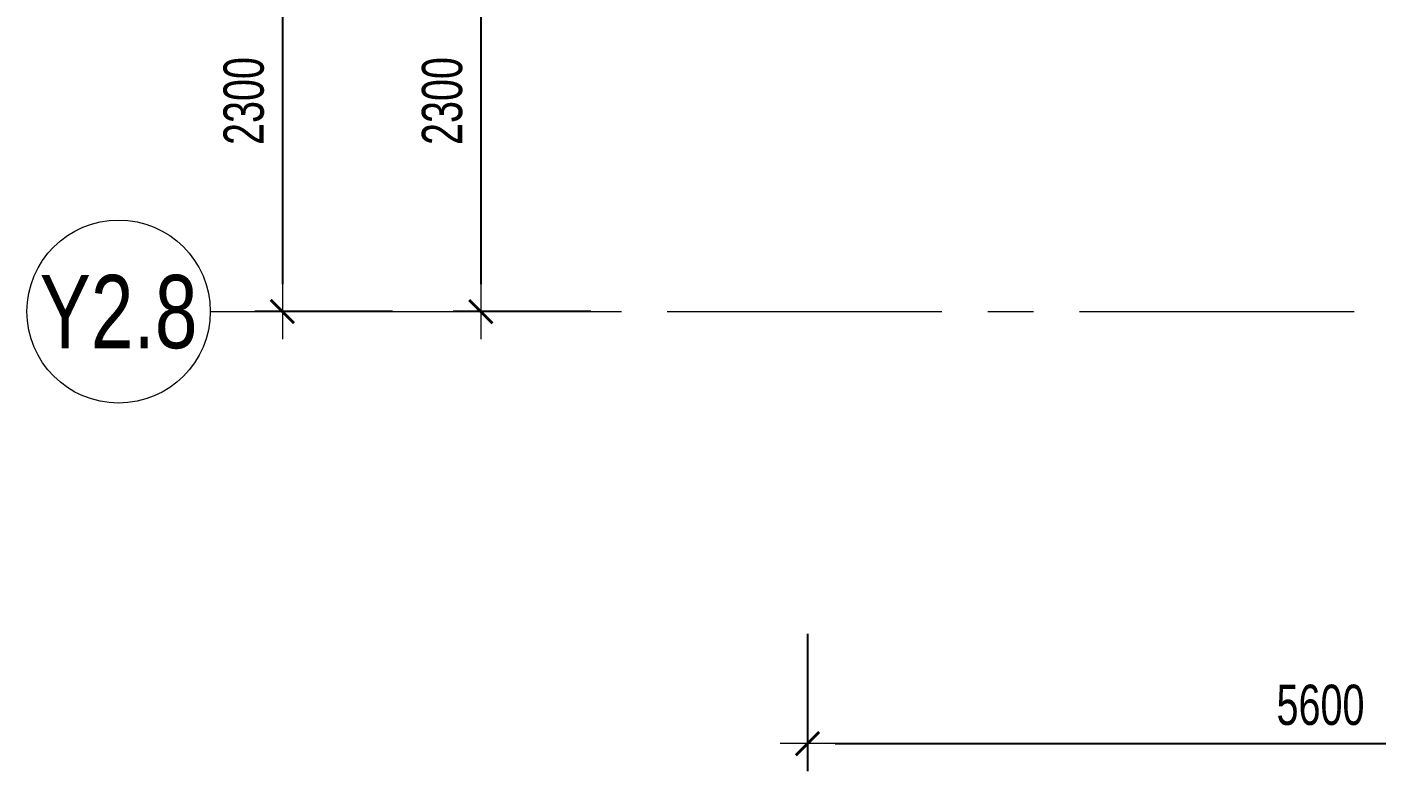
# Model space of a CAD drawing. Header units: millimetres. Extents: x -172050 to 1089997, y 452920 to 1051687.
# Drawn here: x 581553 to 588922, y 484509 to 488574 of the extents above; entities that cross this region are included whole.
import ezdxf
from ezdxf.enums import TextEntityAlignment as Align

# ---------------------------------------------------------------- set-up
doc = ezdxf.new("R2010")
doc.units = ezdxf.units.MM
doc.header["$MEASUREMENT"] = 0
doc.linetypes.add('CENTER2', pattern=[1.125, 0.75, -0.125, 0.125, -0.125])
doc.linetypes.add('POD_Grid$0$CENTER2', pattern=[1.125, 0.75, -0.125, 0.125, -0.125])
doc.layers.get('Defpoints').update_dxf_attribs({"color": 151, "lineweight": 9})
for name, color, linetype, lineweight in [('NDC_S_AXIS', 5, 'CENTER2', 13), ('NDC_S_DIM', 1, 'Continuous', 15), ('NDC_S_HATCH MATERIAL', 8, 'Continuous', 13), ('NDC_S_SLAB', 2, 'Continuous', 20), ('NDC_S_SYMBOL', 1, 'Continuous', 15), ('NDC_S_TEXT SYMBOL', 7, 'Continuous', 20), ('POD_Grid$0$NDC_S_AXIS', 5, 'POD_Grid$0$CENTER2', 13), ('Ramp wall 2.1(B1)$0$NDC_S_WALL', 6, 'Continuous', 35)]:
    doc.layers.add(name, color=color, linetype=linetype, lineweight=lineweight)
doc.styles.add('NDC_ANNO', font='', dxfattribs={"width": 0.8})
doc.styles.add('NDC_DIM', font='', dxfattribs={"width": 0.75})
doc.styles.get('NDC_ANNO').set_extended_font_data('Dotum')
doc.styles.get('NDC_DIM').set_extended_font_data('Dotum')
doc.dimstyles.new('NDC_dim_100', dxfattribs={"dimscale": 100, "dimtxt": 2.2, "dimasz": 1.5, "dimexe": 1.5, "dimexo": 2.5, "dimgap": 1, "dimtad": 1, "dimdec": 0, "dimzin": 0, "dimdsep": 46, "dimtxsty": 'NDC_DIM', "dimblk": 'DIMMARK', "dimcen": 0.09, "dimdle": 1.2, "dimclrd": 1, "dimclre": 1, "dimclrt": 3, "dimadec": 0, "dimazin": 0, "dimtfac": 1, "dimtdec": 0, "dimtix": 1, "dimtofl": 0, "dimtmove": 0, "dimatfit": 3, "dimfxl": 6, "dimfxlon": 1, "dimtolj": 1, "dimtzin": 0, "dimarcsym": 0})

# ---------------------------------------------------------------- blocks, each defined once
blk = doc.blocks.new('DIMMARK')
at = {"layer": 'NDC_S_DIM', "color": 1}
blk.add_line((-1.5, 0), (1, 0), dxfattribs=at)
at = {"layer": 'NDC_S_DIM', "color": 2, "const_width": 0.1}
blk.add_lwpolyline([(-0.4242640687119285, -0.4242640687119285), (0.4242640687119285, 0.4242640687119285)], dxfattribs=at)
blk = doc.blocks.new('*D597')
at = {"layer": 'Defpoints', "color": 0, "transparency": 16777216}
for p in [(585951.7046852221, 489319.0185510874), (584030.4544068065, 487019.0185510874), (587933.060147831, 487019.0185510874)]:
    blk.add_point(p, dxfattribs=at)
at = {"layer": 'NDC_S_DIM', "color": 1, "lineweight": -2, "transparency": 16777216}
for p, q in [((584630.4544068065, 489319.0185510874), (583880.4544068065, 489319.0185510874)), ((584030.4544068065, 489169.0185510874), (584030.4544068065, 487169.0185510874)), ((584630.4544068065, 487019.0185510874), (583880.4544068065, 487019.0185510874))]:
    blk.add_line(p, q, dxfattribs=at)
at = {"layer": 'NDC_S_DIM', "color": 1, "lineweight": -2, "transparency": 16777216, "xscale": 150, "yscale": 150, "zscale": 150}
for p, rotation in [((584030.4544068065, 489319.0185510874), 90), ((584030.4544068065, 487019.0185510874), 270)]:
    blk.add_blockref('DIMMARK', p, dxfattribs=dict(at, rotation=rotation))
at = {"layer": 'NDC_S_DIM', "color": 3, "transparency": 16777216, "insert": (583820.3051530751, 488169.0185510871), "char_height": 220, "attachment_point": 5, "rotation": 90, "style": 'NDC_DIM'}
blk.add_mtext('\\A1;2300', dxfattribs=at)
blk = doc.blocks.new('*D601')
at = {"layer": 'Defpoints', "color": 0, "transparency": 16777216}
for p in [(585585.3993903061, 489319.0185510874), (582947.5575300823, 487019.0185510873), (585585.3993903061, 487019.0185510873)]:
    blk.add_point(p, dxfattribs=at)
at = {"layer": 'NDC_S_DIM', "color": 1, "lineweight": -2, "transparency": 16777216}
for p, q in [((583547.5575300823, 489319.0185510874), (582797.5575300823, 489319.0185510874)), ((582947.5575300823, 489169.0185510874), (582947.5575300823, 487169.0185510873)), ((583547.5575300823, 487019.0185510873), (582797.5575300823, 487019.0185510873))]:
    blk.add_line(p, q, dxfattribs=at)
at = {"layer": 'NDC_S_DIM', "color": 1, "lineweight": -2, "transparency": 16777216, "xscale": 150, "yscale": 150, "zscale": 150}
for p, rotation in [((582947.5575300823, 489319.0185510874), 90), ((582947.5575300823, 487019.0185510873), 270)]:
    blk.add_blockref('DIMMARK', p, dxfattribs=dict(at, rotation=rotation))
at = {"layer": 'NDC_S_DIM', "color": 3, "transparency": 16777216, "insert": (582737.4082763509, 488169.0185510871), "char_height": 220, "attachment_point": 5, "rotation": 90, "style": 'NDC_DIM'}
blk.add_mtext('\\A1;2300', dxfattribs=at)
blk = doc.blocks.new('*D602')
at = {"layer": 'Defpoints', "color": 0, "transparency": 16777216}
for p in [(585813.82904163, 506541.320010067), (591413.8197112944, 486621.9832863387), (591413.8197112944, 484659.2308710384)]:
    blk.add_point(p, dxfattribs=at)
at = {"layer": 'NDC_S_DIM', "color": 1, "lineweight": -2, "transparency": 16777216}
for p, q in [((585813.82904163, 485259.2308710384), (585813.82904163, 484509.2308710384)), ((591413.8197112944, 485259.2308710384), (591413.8197112944, 484509.2308710384)), ((585963.82904163, 484659.2308710384), (591263.8197112944, 484659.2308710384))]:
    blk.add_line(p, q, dxfattribs=at)
at = {"layer": 'NDC_S_DIM', "color": 1, "lineweight": -2, "transparency": 16777216, "xscale": 150, "yscale": 150, "zscale": 150, "rotation": 180}
blk.add_blockref('DIMMARK', (585813.82904163, 484659.2308710384), dxfattribs=at)
at = {"layer": 'NDC_S_DIM', "color": 1, "lineweight": -2, "transparency": 16777216, "xscale": 150, "yscale": 150, "zscale": 150}
blk.add_blockref('DIMMARK', (591413.8197112944, 484659.2308710384), dxfattribs=at)
at = {"layer": 'NDC_S_DIM', "color": 3, "transparency": 16777216, "insert": (588613.8243764623, 484869.3801247698), "char_height": 220, "attachment_point": 5, "style": 'NDC_DIM'}
blk.add_mtext('\\A1;5600', dxfattribs=at)
blk = doc.blocks.new('*U166')
at = {"layer": 'NDC_S_SYMBOL'}
blk.add_line((5, -1.416384724411995e-15), (9, -2.427027824026856e-15), dxfattribs=at)
blk.add_circle((0, 0), 5, dxfattribs=at)
at = {"layer": 'NDC_S_TEXT SYMBOL', "color": 7, "style": 'NDC_ANNO', "width": 0.8}
blk.add_attdef('GRID', text='', height=4, rotation=270, dxfattribs=at).set_placement((0, 0), align=Align.MIDDLE)
blk = doc.blocks.new('ramp6')
at = {"layer": 'NDC_S_HATCH MATERIAL'}
h = blk.add_hatch(dxfattribs=at)
h.set_pattern_fill('BT-01', color=252, scale=30, style=0, pattern_type=2)
h.set_pattern_definition([(49.99999999999999, (3000.643463518936, 27737.46174116735), (215.178054780226, -18.82564049477853), [22.5, -247.5]), (355, (3000.643463518936, 27737.46174116735), (-41.6254000839, 225.6576401100035), [18, -198]), (100.4514, (3018.574967518936, 27735.89293916735), (173.5528145142065, 206.8318626182861), [19.122057, -210.3426336]), (46.18420000000001, (3000.643463518936, 27797.46174116735), (320.1723145876933, -49.65570429870542), [33.75, -371.25]), (96.6356, (3027.324487018936, 27793.32374906735), (280.398811664611, 292.2353612701325), [28.6830864, -315.5139]), (351.1842, (3000.643463518936, 27797.46174116735), (280.3985835400882, 292.2355802775974), [27, -297]), (21, (3030.643463518936, 27782.46174116735), (179.0721156355385, -120.7856671996016), [22.5, -247.5]), (326.0000000000001, (3030.643463518936, 27782.46174116735), (72.99459957647451, 217.5450135140559), [18, -198]), (71.4514, (3045.566133418936, 27772.39625936735), (252.066788574447, 96.75914901298572), [19.122057, -210.3426336]), (37.50000000000001, (3000.643463518936, 27737.46174116735), (3.647956595187201, 99.86815614939344), [0, -195.6, 0, -201, 0, -198.75]), (7.499999999999999, (3000.643463518936, 27737.46174116735), (78.92086123264458, 118.3235135647081), [0, -114.6, 0, -191.1, 0, -75.75]), (327.5, (2933.743463518936, 27737.46174116735), (160.1467308517227, -6.766461520313927), [0, -75, 0, -234, 0, -310.5]), (317.5, (2903.743463518936, 27737.46174116735), (174.9558508027159, 30.03149469969532), [0, -97.5, 0, -155.4, 0, -220.5]), (45, (3000.643463518936, 27737.46174116735), (-90.15611460128481, 90.15611460128481), []), (45, (3000.643463518936, 27774.21174116735), (-90.15611460128481, 90.15611460128481), [])])
edge = h.paths.add_edge_path()
edge.add_arc((602631.0155435655, 528971.3355882278), 13816.5524563733, 179.9935465634726, 269.10194349343345, ccw=False)
edge.add_line((588814.463174833, 528972.8917978627), (588814.463174833, 535109.4762170324))
edge.add_line((588814.463174833, 535109.4762170324), (588614.4632192206, 535109.4762169999))
edge.add_line((588614.4632192206, 535109.4762169999), (588614.4631316714, 528971.3355882284))
edge.add_arc((602635.1679753186, 528973.036842947), 14020.70494686125, 180.0069521979002, 269.0980499243382)
edge.add_line((602414.4631747099, 514954.0690992817), (602414.4631747099, 515156.4802921613))
at = {"layer": 'NDC_S_SLAB'}
blk.add_lwpolyline([(602402.4144992288, 514356.57102892, -0.4005151564654267), (588014.4709622219, 528503.7876031816), (588014.7435403821, 529354.5102493581)], format="xyb", dxfattribs=at)
at = {"layer": 'POD_Grid$0$NDC_S_AXIS', "ltscale": 2000}
blk.add_line((585798.2009935996, 514756.4802922547), (633314.4631748116, 514756.4802922544), dxfattribs=at)
at = {"layer": 'Ramp wall 2.1(B1)$0$NDC_S_WALL', "ltscale": 200}
blk.add_lwpolyline([(602414.4631747099, 514956.4560727341, -0.4097283438814678), (588614.4631761017, 528972.9143246057), (588614.4631747901, 535109.4762170324), (588814.463174833, 535109.4762170324), (588814.463174833, 528972.8917978627, 0.4096630410650705), (602414.4631747099, 515156.4802921613)], format="xyb", close=True, dxfattribs=at)

msp = doc.modelspace()

# ---------------------------------------------------------------- block references
at = {"layer": 'NDC_S_AXIS'}
ref = msp.add_blockref('*U166', (582053.4399490639, 487019.018551089), dxfattribs=dict(at, xscale=100, yscale=100, zscale=100))
ref.add_attrib('GRID', 'Y2.8', dxfattribs={"layer": 'NDC_S_TEXT SYMBOL', "color": 7, "height": 400, "style": 'NDC_ANNO', "width": 0.8}).set_placement((582053.4399490639, 487019.018551089), align=Align.MIDDLE)
at = {"layer": 'NDC_S_DIM'}
msp.add_blockref('ramp6', (-3000.643463518936, -27737.46174116735), dxfattribs=at)

# ---------------------------------------------------------------- dimensions: what is measured, and where the dimension line sits
dim = msp.add_linear_dim(base=(591413.8197112944, 484659.2308710384), p1=(585813.82904163, 506541.320010067), p2=(591413.8197112944, 486621.9832863387), dimstyle='NDC_dim_100', dxfattribs=at)
dim.commit()
dim.dimension.update_dxf_attribs({"geometry": '*D602', "text_midpoint": (588613.8243764623, 484869.3801247698)})
for base, p1, p2, picture, middle in [((582947.5575300823, 487019.0185510873), (585585.3993903059, 489319.0185510872), (585585.3993903059, 487019.0185510871), '*D601', (582737.4082763509, 488169.0185510871)), ((584030.4544068065, 487019.0185510874), (585951.7046852219, 489319.0185510872), (587933.0601478308, 487019.0185510871), '*D597', (583820.3051530751, 488169.0185510871))]:
    dim = msp.add_linear_dim(base=base, p1=p1, p2=p2, angle=90, dimstyle='NDC_dim_100', override={"dimtmove": 1}, dxfattribs=at)
    dim.commit()
    dim.dimension.update_dxf_attribs({"geometry": picture, "text_midpoint": middle})

doc.saveas('drawing.dxf')
